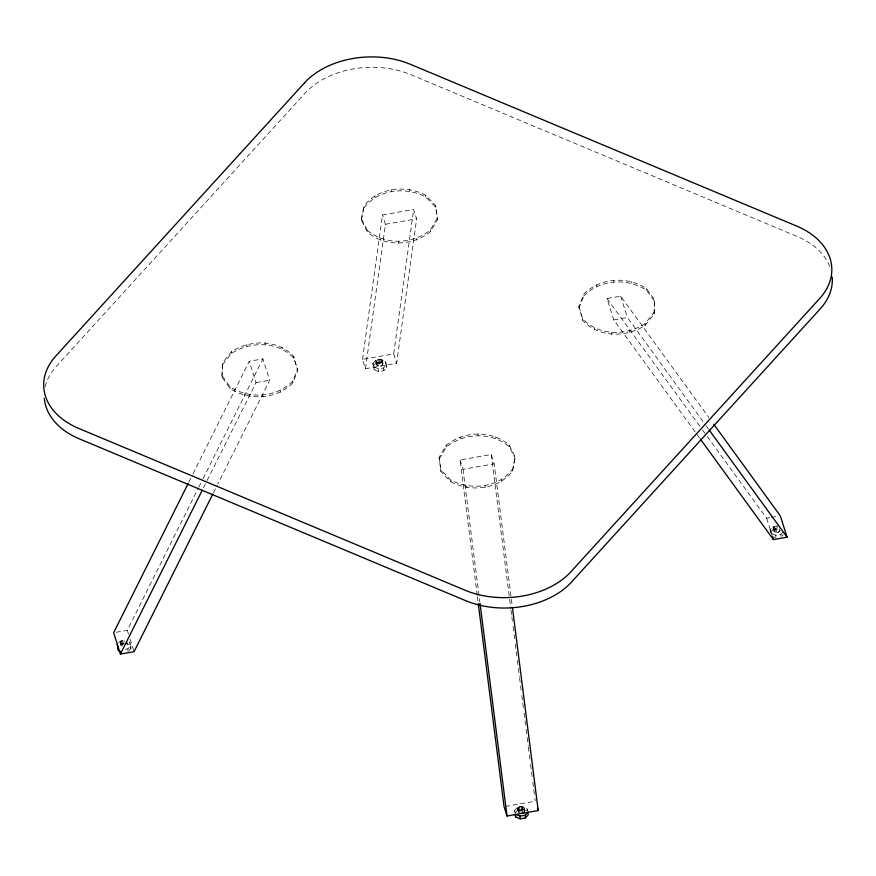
<?xml version="1.0" encoding="UTF-8"?>
<svg xmlns="http://www.w3.org/2000/svg" width="876" height="876" viewBox="0 0 876 876"><rect width="100%" height="100%" fill="white"/><g stroke="black" fill="none" stroke-linecap="round" stroke-linejoin="round"><path stroke-width="0.66" stroke-dasharray="4.38 3.29" d="M221.967 375.574L222.482 362.916L231.45 351.648C250.273 339.384 277.922 339.275 293.767 356.51L297.741 370.515L292.847 382.834C276.641 399.445 249.167 401.175 230.103 388.473L222.044 377.315L221.967 375.574L230.016 386.732C249.08 399.434 276.553 397.715 292.77 381.104L297.654 368.785M222.044 377.315L222.482 362.916M654.109 314.145L654.547 299.745L646.488 288.587C627.435 275.874 599.95 277.604 583.745 294.216L578.861 306.534L582.825 320.539C598.669 337.786 626.318 337.665 645.141 325.401L654.109 314.145L654.547 299.745M362.5 359.379L382.494 214.938L413.669 209.474L416.637 218.825L396.642 363.266L365.456 368.73L362.5 359.379L393.674 353.915L413.669 209.474M365.456 368.73L385.451 224.289L382.494 214.938M361.35 218.562L364.077 205.98C378.224 187.322 405.741 184.759 425.659 195.184L435.646 205.542L437.343 218.102L437.42 219.832L430.445 231.713C412.684 246.167 385.166 247.109 367.449 232.096L361.438 220.303L361.35 218.562L367.373 230.366L367.449 232.096M361.438 220.303L364.077 205.98M512.515 471.069L515.154 456.757L509.142 444.953C491.425 429.952 463.908 430.893 446.147 445.337L439.172 457.217L439.259 458.958L440.946 471.507L450.932 481.866C470.85 492.29 498.367 489.728 512.515 471.069L515.154 456.757M578.937 308.275L583.821 295.957L583.745 294.216M120.658 642.174L122.114 644.101L122.257 646.882L121.14 646.061L120.658 642.174L121.162 641.079L123.998 639.995L124.085 641.845M120.789 644.955L121.162 641.079M376.384 361.306L377.841 363.222L379.418 363.529L379.549 366.31L376.866 365.193L376.888 360.2L379.724 359.127L382.407 360.244L382.889 364.131L381.159 366.037L381.027 363.244L382.757 361.35M376.516 364.087L376.888 360.2M517.946 808.57L518.428 812.457L518.45 807.475L519.676 806.676L522.862 806.697L523.968 807.508L524.45 811.406L523.968 807.508M518.077 811.351L518.45 807.475M523.947 812.501L524.319 808.614M773.804 530.484L773.672 527.691L775.391 525.797L775.534 528.578L774.307 529.378L774.154 531.59L776.837 532.707L779.673 531.622L780.177 530.528M188.778 482.326L192.446 474.989M193.059 473.763L249.255 361.273L262.909 358.875L269.677 380.239L217.741 484.165M128.487 634.093L127.294 630.326L198.151 488.49M198.764 487.264L202.433 479.928M203.046 478.701L262.909 358.875M203.484 487.779L206.539 481.669M207.141 480.442L256.022 382.626L249.255 361.273M213.47 492.728L217.138 485.392M367.373 230.366C385.09 245.368 412.596 244.426 430.357 229.972L437.343 218.102M439.259 458.958L446.234 447.078C463.995 432.624 491.513 431.682 509.23 446.694L515.241 458.487M222.57 364.657L231.538 353.389C250.361 341.125 278.01 341.005 293.854 358.251L297.741 370.515M578.861 306.534L582.737 318.798C598.593 336.045 626.231 335.935 645.054 323.671L654.033 312.404M118.61 642.732L120.045 641.166L125.213 640.257M372.902 363.43L375.771 360.288L380.94 359.39L385.374 361.251L386.502 364.788L386.634 367.559L383.776 370.701L378.607 371.61L374.161 369.749L372.902 363.43L374.161 369.749M373.045 366.201L375.903 363.058L381.071 362.16L385.517 364.022L386.634 367.559M125.334 649.258L127.918 648.798L130.776 645.656L129.659 642.119L130.907 648.426L128.761 650.791M374.03 366.967L378.476 368.829L383.633 367.931L386.502 364.788M525.972 810.815L522.633 809.424L517.464 810.333L514.606 813.476L514.475 810.705L517.333 807.562L522.501 806.654L526.947 808.515L527.691 810.869M770.332 532.597L770.19 529.827L773.059 526.684L778.227 525.775M771.044 531.809L773.19 529.454L777.067 528.775M772.424 533.834L775.764 535.225L780.921 534.327L783.067 531.962M781.775 536.309L783.21 534.732M364.164 207.721C378.312 189.063 405.829 186.5 425.747 196.925L435.733 207.284L437.42 219.832M439.172 457.217L440.869 469.777L450.844 480.136C470.762 490.56 498.28 487.998 512.438 469.339M583.821 295.957C600.038 279.345 627.512 277.615 646.576 290.317L654.635 301.475M377.019 362.982L379.855 361.908L382.538 363.025L382.889 364.131M121.293 643.86L124.129 642.776M518.581 810.256L521.417 809.172L524.1 810.3M518.296 809.676L520.979 810.793L523.815 809.72M385.451 224.289L416.637 218.825M699.606 438.033L613.769 319.915L607.002 298.552L620.657 296.165L708.903 417.6M256.022 382.626L269.677 380.239M613.769 319.915L627.413 317.517L705.235 424.597M379.418 363.529L381.027 363.244M477.245 595.395L460.042 459.966L491.228 454.502L494.184 463.853L511.212 597.925M460.042 459.966L463.01 469.317L494.184 463.853M116.125 632.286L127.294 630.326M707.282 436.544L766.653 518.242L770.376 517.585M771.614 517.366L779.06 516.063M775.534 528.578L777.143 528.305L777.056 526.443M124.053 643.258L120.176 643.937L120.045 641.166M773.672 527.691L775.129 529.619L778.315 529.641L778.446 532.422M505.364 806.424L535.247 801.19L534.897 798.474M122.114 644.101L123.691 644.408M771.449 536.134L774.789 537.535M125.345 643.028L129.79 644.889M706.034 425.703L708.443 429.021M607.002 298.552L701.665 428.824M702.475 429.93L706.483 435.449M766.653 518.242L772.216 535.827M770.19 529.827L771.318 533.364M620.657 296.165L627.413 317.517M393.674 353.915L396.642 363.266M514.475 810.705L515.219 813.059M130.075 639.119L134.05 651.678M511.376 599.272L512.241 606.05M491.228 454.502L509.449 598.045M509.624 599.403L510.828 608.886M511.004 610.243L511.683 615.653M511.858 617.011L512.372 621.073M513.062 626.493L513.927 633.26M514.092 634.618L514.606 638.681M515.296 644.09L517.19 658.993M517.366 660.34L518.22 667.118M518.395 668.476L519.424 676.601M519.599 677.947L520.453 684.725M520.629 686.072L521.143 690.135M521.833 695.555L523.377 707.742M524.067 713.163L525.961 728.055M526.126 729.412L526.991 736.179M527.166 737.537L528.195 745.662M528.359 747.02L529.224 753.787M529.4 755.145L529.914 759.207M530.604 764.617L532.148 776.804M532.838 782.224L534.721 797.127M463.01 469.317L479.851 602.031M477.409 596.742L478.099 602.162M780.921 534.327L781.02 536.167M779.541 528.841L779.673 531.622M776.705 529.925L776.837 532.707M775.764 535.225L775.895 537.995M775.129 529.619L775.26 532.4M774.176 526.596L774.307 529.378M774.023 528.797L774.154 531.59M773.059 526.684L773.19 529.454M646.488 288.587L646.576 290.317M645.054 323.671L645.141 325.401M631.705 281.481L631.793 283.222M629.691 330.953L629.778 332.683M613.583 280.068L613.671 281.809M611.448 332.584L611.525 334.325M596.271 284.667L596.359 286.397M594.497 328.204L594.585 329.945M582.737 318.798L582.825 320.539M509.142 444.953L509.23 446.694M526.947 808.515L527.078 811.285M522.862 806.697L522.994 809.479M522.501 806.654L522.633 809.424M522.589 810.519L522.731 813.3M521.286 806.391L521.417 809.172M520.979 810.793L521.111 813.585M519.676 806.676L519.807 809.457M519.402 810.486L519.545 813.278M501.598 479.818L501.685 481.559M517.333 807.562L517.464 810.333M495.772 436.642L495.86 438.383M485.14 485.808L485.227 487.538M478.11 433.719L478.197 435.46M466.82 485.917L466.908 487.647M460.207 436.861L460.283 438.602M450.844 480.136L450.932 481.866M435.646 205.542L435.733 207.284M446.147 445.337L446.234 447.078M430.357 229.972L430.445 231.713M440.869 469.777L440.946 471.507M425.659 195.184L425.747 196.925M416.308 238.458L416.396 240.188M409.683 189.402L409.771 191.143M398.394 241.601L398.481 243.331M391.364 189.512L391.452 191.253M380.731 238.677L380.819 240.407M385.374 361.251L385.517 364.022M383.633 367.931L383.776 370.701M374.906 195.501L374.994 197.231M382.407 360.244L382.538 363.025M382.254 362.445L382.385 365.237M381.29 359.434L381.432 362.215M380.94 359.39L381.071 362.16M379.724 359.127L379.855 361.908M378.103 359.401L378.246 362.193M378.476 368.829L378.607 371.61M377.841 363.222L377.972 366.004M376.735 362.412L376.866 365.193M375.771 360.288L375.903 363.058M293.767 356.51L293.854 358.251M292.77 381.104L292.847 382.834M282.006 347.115L282.094 348.845M280.232 390.652L280.32 392.393M265.067 342.724L265.154 344.465M262.92 395.251L263.008 396.981M246.813 344.367L246.901 346.108M244.798 393.839L244.886 395.569M231.45 351.648L231.538 353.389M230.016 386.732L230.103 388.473M130.776 645.656L130.907 648.426M127.918 648.798L128.049 651.569M127.031 642.228L127.162 645.01M122.388 640.279L122.52 643.061M121.008 643.28L121.14 646.061M45.18 386.754A76.617 52.834 -2.8 0 1 56.371 366.354L305.034 93.228A76.617 52.834 -2.8 0 1 410.866 74.679L797.193 236.476A76.617 52.834 -2.8 0 1 829.944 267.016"/><path stroke-width="1.31" d="M188.165 483.541L113.639 632.713L120.395 654.076L134.05 651.678L212.857 493.944M120.395 654.076L202.257 490.231M515.723 817.012L515.592 814.242L520.037 816.103L525.206 815.195L528.064 812.052L528.195 814.822L525.337 817.965L520.169 818.874L515.723 817.012L514.979 814.647M522.731 813.3L523.947 812.501M700.406 439.139L773.409 539.594L787.064 537.207L780.297 515.844L713.721 424.214M478.274 603.52L504.061 806.654L507.018 816.005L538.203 810.541L512.416 607.397M117.187 644.309L118.435 650.616L120.658 651.547M709.242 430.116L787.064 537.207M772.61 537.087L773.409 539.594M537.459 808.198L538.203 810.541M480.026 603.389L507.018 816.005M525.206 815.195L525.337 817.965M520.037 816.103L520.169 818.874M118.304 647.846L118.435 650.616M44.304 398.262A76.617 52.834 -2.8 0 0 79.311 438.843L465.638 600.64A76.617 52.834 -2.8 0 0 571.47 582.091L820.133 308.965A76.617 52.834 -2.8 0 0 832.2 277.057M304.53 82.837L55.867 355.963A76.617 52.834 -2.8 0 0 78.807 428.452L465.134 590.249A76.617 52.834 -2.8 0 0 570.966 571.7L819.629 298.574A76.617 52.834 -2.8 0 0 796.689 226.085L410.362 64.287A76.617 52.834 -2.8 0 0 304.53 82.837"/></g></svg>
